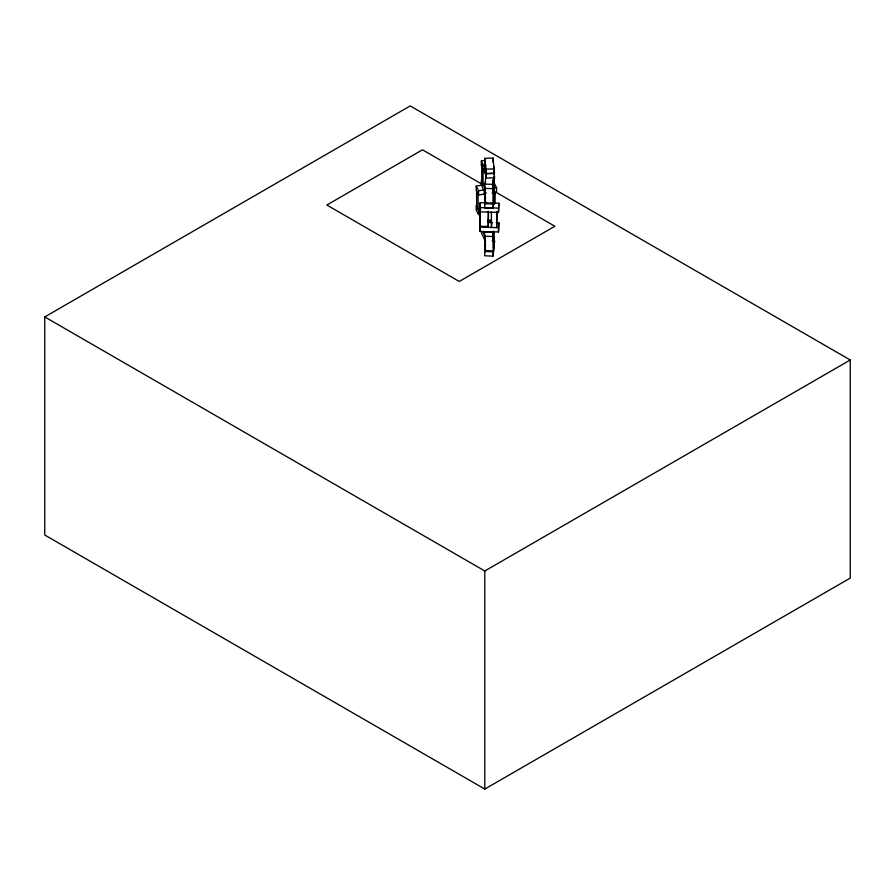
<?xml version="1.0" encoding="UTF-8"?>
<svg xmlns="http://www.w3.org/2000/svg" width="895" height="895" viewBox="0 0 895 895"><rect width="100%" height="100%" fill="white"/><g stroke="black" fill="none" stroke-linecap="round" stroke-linejoin="round"><path stroke-width="1.34" d="M488.502 212.316L488.256 226.48L479.832 226.256L480.145 202.695L485.493 202.841M496.188 222.732L498.862 222.799L498.481 231.973L479.754 231.469L480.145 222.307M479.754 231.469L480.078 207.92M491.803 222.609L491.411 227.464L491.411 212.171M480.145 202.695L479.754 211.869L498.481 212.361L498.862 203.199L492.183 203.02M498.481 212.361L498.862 203.199M498.481 231.973L498.862 222.799M493.604 166.392L494.555 177.948L493 188.722L484.598 188.319L486.153 173.238M485.179 184.28L485.56 181.584M492.149 193.13L494.555 193.242L493 208.334L484.598 207.931L485.56 196.889M485.179 203.881L485.56 201.185M494.163 176.337L493 184.426L484.598 184.023M492.149 240.945L494.555 241.057L493 256.149L484.598 255.746L485.56 244.704M485.179 251.696L485.56 249M493 208.334L494.555 193.242M493.772 231.156L493 236.537L484.598 236.135L484.598 231.839L493 232.241M493 256.149L494.555 241.057M44.75 316.919L410.201 105.934L850.25 359.991L850.25 578.081L484.799 789.066L44.75 535.009L44.75 316.919L484.799 570.988L850.25 359.991M484.967 194.014L478.534 195.076L476.196 190.4L476.196 186.104L482.629 185.03M476.196 186.104L478.534 190.78L484.967 189.706M493.962 188.207L496.535 187.771L496.535 192.078L493.962 192.503M483.501 193.309L486.198 192.85M480.794 209.05L478.098 209.508L478.098 194.204M486.086 175.677L481.342 165.206L481.342 160.899L485.426 160.283M481.342 165.206L485.426 164.59M485.828 165.474L481.745 166.09L481.745 181.394M485.795 168.629L483.076 169.032L483.076 184.336M494.51 173.429L486.097 173.798L484.665 162.711L484.665 158.404L493.078 158.046L494.476 173.138L486.075 173.496M484.665 158.404L486.075 169.2L494.476 168.831M484.698 163.002L486.097 178.094L494.51 177.736M487.82 220.204L491.422 220.103M487.898 221.11L491.5 221.009M479.754 207.562L498.481 208.065M488.167 222.519L492.183 222.62M479.754 227.162L498.481 227.666M484.598 203.624L493 204.026M484.598 251.439L493 251.842M481.443 183.867L422.462 149.812L326.832 205.022L459.236 281.466L554.866 226.256L495.886 192.212M494.197 183.095L496.535 187.771M481.342 160.899L486.086 171.37M485.56 189.807L481.342 180.51L481.342 184.806L485.56 194.114M482.931 231.816L485.56 237.634M481.342 232.622L485.56 241.93M493.637 170.99L493.984 173.686M493.559 197.292L493.906 204.563M493.447 200.245L493.827 204.731M485.325 203.959L484.564 190.769L485.482 203.736M497.072 211.612L496.68 227.61L496.68 212.305M495.114 192.302L495.114 203.433M494.241 170.139L494.241 174.447M494.241 189.74L494.241 194.047M494.241 237.555L494.241 241.863M493.95 177.266L493.95 189.785M493.95 232.04L493.95 237.6M493.57 184.784L493.57 200.088M493.57 201.688L493.57 204.474M493.57 232.599L493.57 247.904M493.134 187.816L493.134 203.12L484.721 202.717L484.721 187.413M493.134 235.631L493.134 250.936L484.721 250.533L484.721 235.228M493.078 158.046L493.078 162.342M492.944 179.38L492.944 193.298M492.944 231.369L492.944 241.113M488.256 211.175L488.256 226.48M486.075 169.2L486.097 178.094M485.157 187.167L485.157 199.686M485.157 236.369L485.157 247.501M484.799 570.988L484.799 789.066M478.534 190.78L478.534 195.076M476.632 191.284L476.632 206.577M478.534 210.381L476.196 205.705L476.196 210.012L478.534 214.688L478.534 210.381"/></g></svg>
